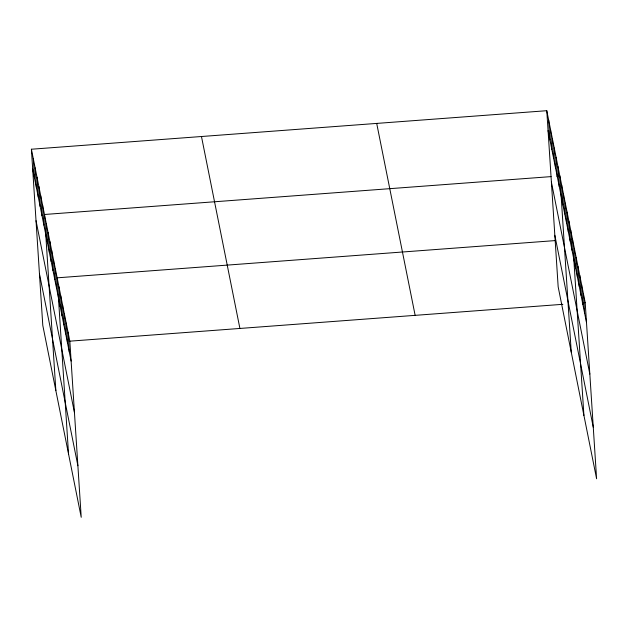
<?xml version="1.0" encoding="UTF-8"?>
<svg xmlns="http://www.w3.org/2000/svg" width="628" height="628" viewBox="0 0 628 628"><rect width="100%" height="100%" fill="white"/><g stroke="black" fill="none" stroke-linecap="round" stroke-linejoin="round"><path stroke-width="0.94" d="M31.4 149.228L69.834 341.169L81.224 517.299L42.79 325.367L31.4 149.228L546.776 110.701L585.21 302.633L596.6 478.772L558.166 286.831L546.776 110.701M551.094 176.609L44.47 214.486L55.861 390.624M556.926 176.178L559.846 175.958L571.237 352.096M555.034 240.603L57.148 277.827L68.538 453.965M569.612 239.511L572.524 239.299L583.914 415.43M69.834 341.169L562.861 304.305M582.297 302.853L585.21 302.633M548.063 130.608L586.497 322.549M551.4 182.159L589.833 374.1M554.83 235.28L593.264 427.221M376.698 123.41L415.139 315.35M201.47 136.512L239.912 328.452M32.687 169.136L71.121 361.076M36.024 220.695L74.457 412.627M39.454 273.808L77.888 465.748M583.396 293.59L584.684 313.498M581.583 284.539L582.87 304.447M579.777 275.488L581.065 295.403M577.964 266.445L579.251 286.352M576.151 257.394L577.438 277.301M574.337 248.343L575.625 268.258M570.711 230.248L571.998 250.156M568.905 221.197L570.193 241.113M567.092 212.154L568.379 232.062M565.279 203.103L566.566 223.011M563.465 194.052L564.753 213.96M561.652 185.001L562.939 204.916M557.978 166.632L559.265 186.547M556.11 157.314L557.397 177.222M554.241 147.988L555.529 167.896M552.373 138.662L553.66 158.578M550.505 129.344L551.792 149.252M548.644 120.019L549.932 139.926M68.02 332.118L69.308 352.025M66.215 323.067L67.502 342.982M64.401 314.024L65.689 333.931M62.588 304.973L63.875 324.88M60.775 295.921L62.062 315.837M58.961 286.878L60.249 306.786M55.343 268.776L56.63 288.684M53.529 259.725L54.817 279.641M51.716 250.682L53.003 270.589M49.902 241.631L51.19 261.538M48.089 232.58L49.377 252.495M46.284 223.537L47.571 243.444M42.602 205.16L43.889 225.075M40.734 195.842L42.021 215.749M38.865 186.516L40.153 206.431M36.997 177.198L38.284 197.106M35.137 167.872L36.424 187.78M33.268 158.546L34.556 178.462"/></g></svg>
